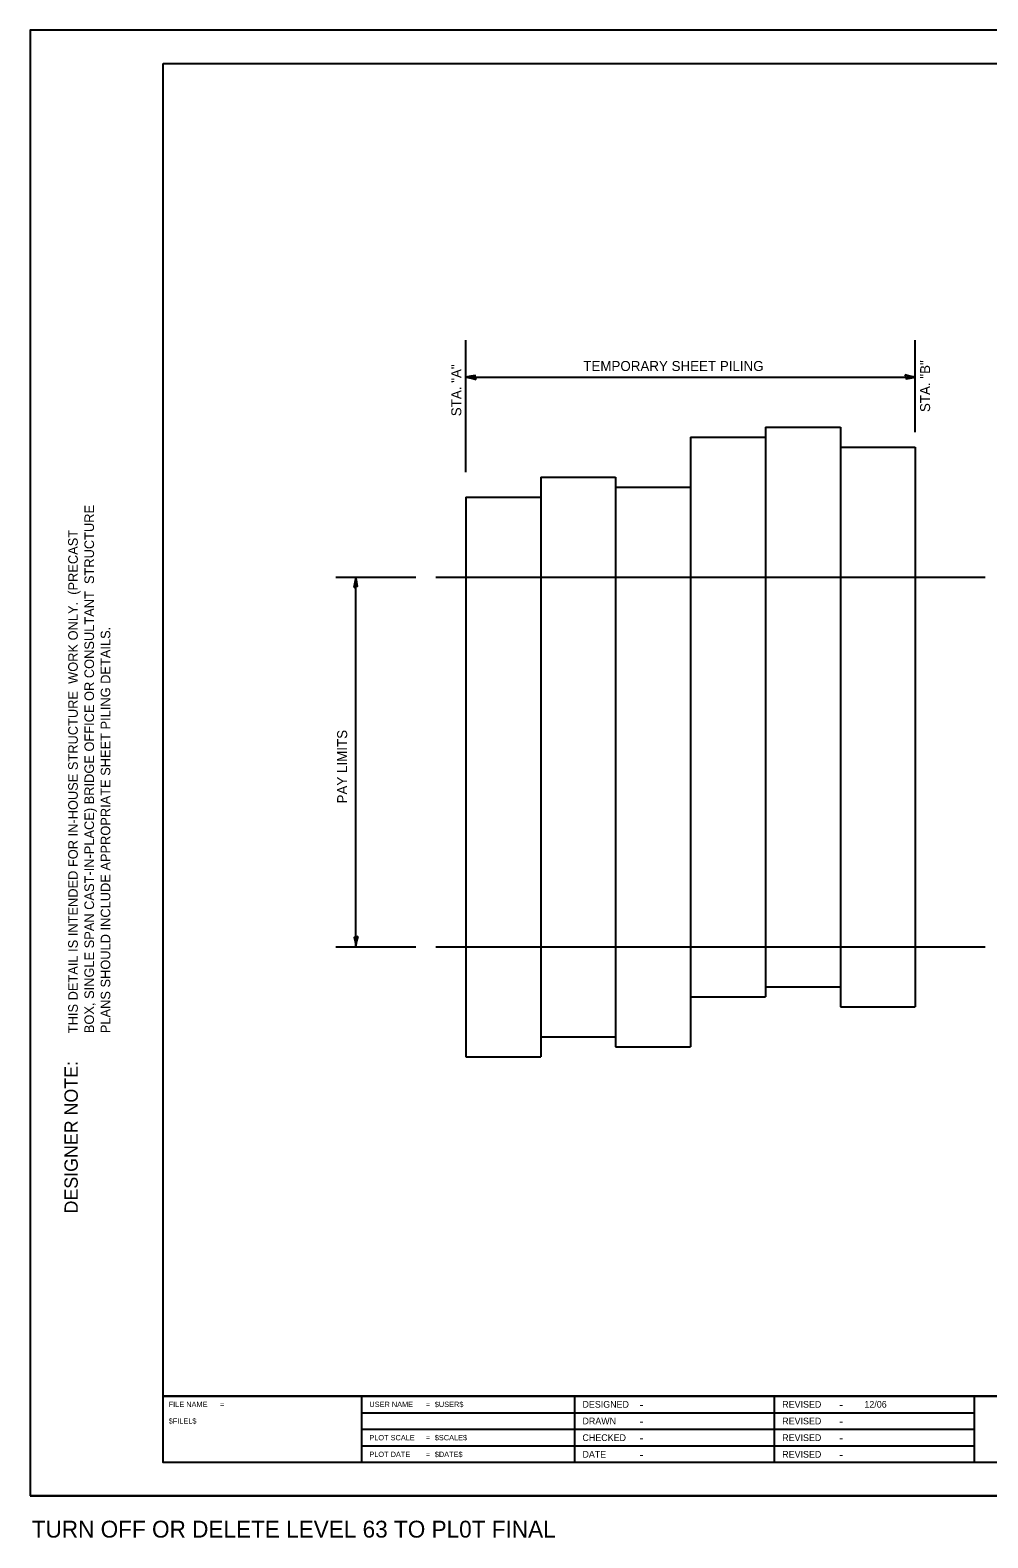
# Model space of a CAD drawing. Extents: x 99191 to 99871, y 99870 to 100323.
# Drawn here: x 99190.6 to 99478.3, y 99870.4 to 100323 of the extents above; entities that cross this region are included whole.
import ezdxf

# ---------------------------------------------------------------- set-up
doc = ezdxf.new("R2010")
doc.units = 0
for name, color, linetype in [('Design_PR_Roadway Dimensions', 7, 'Continuous'), ('Level 43', 7, 'Continuous'), ('Level 48', 7, 'Continuous'), ('Level 63', 7, 'Continuous'), ('Sheets_50 Reference Boundary', 7, 'Continuous'), ('Sheets_General Details', 7, 'Continuous'), ('Sheets_Printer Plotting Border', 7, 'Continuous')]:
    doc.layers.add(name, color=color, linetype=linetype)

msp = doc.modelspace()

# ---------------------------------------------------------------- linework, layer by layer
at = {"layer": 'Level 43'}
for p, q in [((99321.49, 100190.33), (99321.49, 100229.89)), ((99456.49, 100202.33), (99456.49, 100229.89)), ((99321.49, 100218.83), (99456.49, 100218.83)), ((99282.49, 100158.83), (99306.49, 100158.83)), ((99288.49, 100047.83), (99288.49, 100158.83)), ((99312.49, 100158.83), (99477.49, 100158.83)), ((99282.49, 100047.83), (99306.49, 100047.83)), ((99312.49, 100047.83), (99477.49, 100047.83))]:
    msp.add_line(p, q, dxfattribs=at)
for points in [[(99324.61, 100218.17), (99324.36, 100218.77), (99324.26, 100219.35), (99323.05, 100219.1), (99321.49, 100218.83), (99323.16, 100218.52)], [(99453.36, 100219.48), (99453.62, 100218.88), (99453.72, 100218.3), (99454.93, 100218.56), (99456.49, 100218.83), (99454.82, 100219.13)], [(99287.84, 100155.7), (99288.44, 100155.96), (99289.01, 100156.06), (99288.76, 100157.26), (99288.49, 100158.83), (99288.19, 100157.16)], [(99289.14, 100050.95), (99288.54, 100050.7), (99287.97, 100050.6), (99288.22, 100049.39), (99288.49, 100047.83), (99288.79, 100049.49)]]:
    msp.add_lwpolyline(points, close=True, dxfattribs=at)
at = {"layer": 'Level 48'}
for p, q in [((99388.99, 100200.83), (99388.99, 100017.83)), ((99388.99, 100200.83), (99411.49, 100200.83)), ((99411.49, 100203.83), (99411.49, 100032.83)), ((99411.49, 100203.83), (99433.99, 100203.83)), ((99433.99, 100203.83), (99433.99, 100029.83)), ((99433.99, 100197.83), (99456.49, 100197.83)), ((99456.49, 100197.83), (99456.49, 100029.83)), ((99343.99, 100188.83), (99343.99, 100014.83)), ((99343.99, 100188.83), (99366.49, 100188.83)), ((99366.49, 100188.83), (99366.49, 100017.83)), ((99321.49, 100182.83), (99321.49, 100014.83)), ((99321.49, 100182.83), (99343.99, 100182.83)), ((99366.49, 100185.83), (99388.99, 100185.83)), ((99411.49, 100035.83), (99433.99, 100035.83)), ((99388.99, 100032.83), (99411.49, 100032.83)), ((99433.99, 100029.83), (99456.49, 100029.83)), ((99343.99, 100020.83), (99366.49, 100020.83)), ((99366.49, 100017.83), (99388.99, 100017.83)), ((99321.49, 100014.83), (99343.99, 100014.83))]:
    msp.add_line(p, q, dxfattribs=at)
at = {"layer": 'Sheets_50 Reference Boundary'}
msp.add_lwpolyline([(99230.65, 100312.99), (99860.65, 100312.99), (99860.65, 99912.99), (99230.65, 99912.99)], close=True, dxfattribs=at)
at = {"layer": 'Sheets_General Details'}
for p, q in [((99190.65, 100322.99), (99190.65, 99882.99)), ((99870.65, 100322.99), (99190.65, 100322.99)), ((99230.65, 99912.99), (99860.65, 99912.99)), ((99290.13, 99912.99), (99290.13, 99892.99)), ((99354.13, 99912.99), (99354.13, 99892.99)), ((99414.13, 99912.99), (99414.13, 99892.99)), ((99474.13, 99912.99), (99474.13, 99892.99)), ((99290.13, 99907.99), (99474.13, 99907.99)), ((99290.13, 99902.99), (99474.13, 99902.99)), ((99290.13, 99897.99), (99474.13, 99897.99)), ((99870.65, 99882.99), (99190.65, 99882.99))]:
    msp.add_line(p, q, dxfattribs=at)
msp.add_lwpolyline([(99230.65, 100312.99), (99860.65, 100312.99), (99860.65, 99892.99), (99230.65, 99892.99)], close=True, dxfattribs=at)
at = {"layer": 'Sheets_Printer Plotting Border'}
msp.add_lwpolyline([(99190.65, 99882.99), (99870.65, 99882.99), (99870.65, 100322.99), (99190.65, 100322.99)], close=True, dxfattribs=at)

# ---------------------------------------------------------------- texts
at = {"layer": 'Design_PR_Roadway Dimensions'}
msp.add_text('TEMPORARY SHEET PILING', height=3, dxfattribs=at).set_placement((99356.78, 100220.68))
for s, p in [('STA. "B"', (99460.94, 100208.35)), ('STA. "A"', (99320.14, 100207.1)), ('PAY LIMITS', (99285.86, 100090.86))]:
    msp.add_text(s, height=3, rotation=90, dxfattribs=at).set_placement(p)
at = {"layer": 'Level 63'}
for s, height, p in [('BOX, SINGLE SPAN CAST-IN-PLACE) BRIDGE OFFICE OR CONSULTANT  STRUCTURE', 2.88, (99209.84, 100021.91)), ('THIS DETAIL IS INTENDED FOR IN-HOUSE STRUCTURE  WORK ONLY.  (PRECAST  ', 2.88, (99204.96, 100021.91)), ('PLANS SHOULD INCLUDE APPROPRIATE SHEET PILING DETAILS.                ', 2.88, (99214.72, 100021.91)), ('DESIGNER NOTE:', 4, (99204.96, 99967.79))]:
    msp.add_text(s, height=height, rotation=90, dxfattribs=at).set_placement(p)
msp.add_text('TURN OFF OR DELETE LEVEL 63 TO PL0T FINAL', height=5.0659, dxfattribs=at).set_placement((99191.13, 99870.49))
at = {"layer": 'Sheets_General Details'}
for s, p in [('FILE NAME', (99232.25, 99909.69)), ('USER NAME', (99292.53, 99909.69)), ('$USER$', (99312.18, 99909.69)), ('$FILEL$', (99232.25, 99904.69)), ('=', (99247.7, 99909.69)), ('=', (99309.49, 99909.69)), ('PLOT SCALE', (99292.53, 99899.69)), ('=', (99309.49, 99899.69)), ('$SCALE$', (99312.18, 99899.69)), ('PLOT DATE', (99292.53, 99894.69)), ('=', (99309.49, 99894.69)), ('$DATE$', (99312.18, 99894.69))]:
    msp.add_text(s, height=1.6, rotation=360, dxfattribs=at).set_placement(p)
for s, height, p in [('DESIGNED', 2, (99356.53, 99909.49)), ('REVISED', 2, (99416.53, 99909.49)), ('12/06', 2, (99441.21, 99909.49)), ('DRAWN', 2, (99356.53, 99904.49)), ('-', 2.8, (99373.61, 99909.09)), ('REVISED', 2, (99416.53, 99904.49)), ('-', 2.8, (99433.61, 99909.09)), ('-', 2.8, (99373.61, 99904.09)), ('-', 2.8, (99433.61, 99904.09)), ('CHECKED', 2, (99356.53, 99899.49)), ('-', 2.8, (99373.61, 99899.09)), ('REVISED', 2, (99416.53, 99899.49)), ('-', 2.8, (99433.61, 99899.09)), ('DATE', 2, (99356.53, 99894.49)), ('-', 2.8, (99373.61, 99894.09)), ('REVISED', 2, (99416.53, 99894.49)), ('-', 2.8, (99433.61, 99894.09))]:
    msp.add_text(s, height=height, dxfattribs=at).set_placement(p)

doc.saveas('drawing.dxf')
